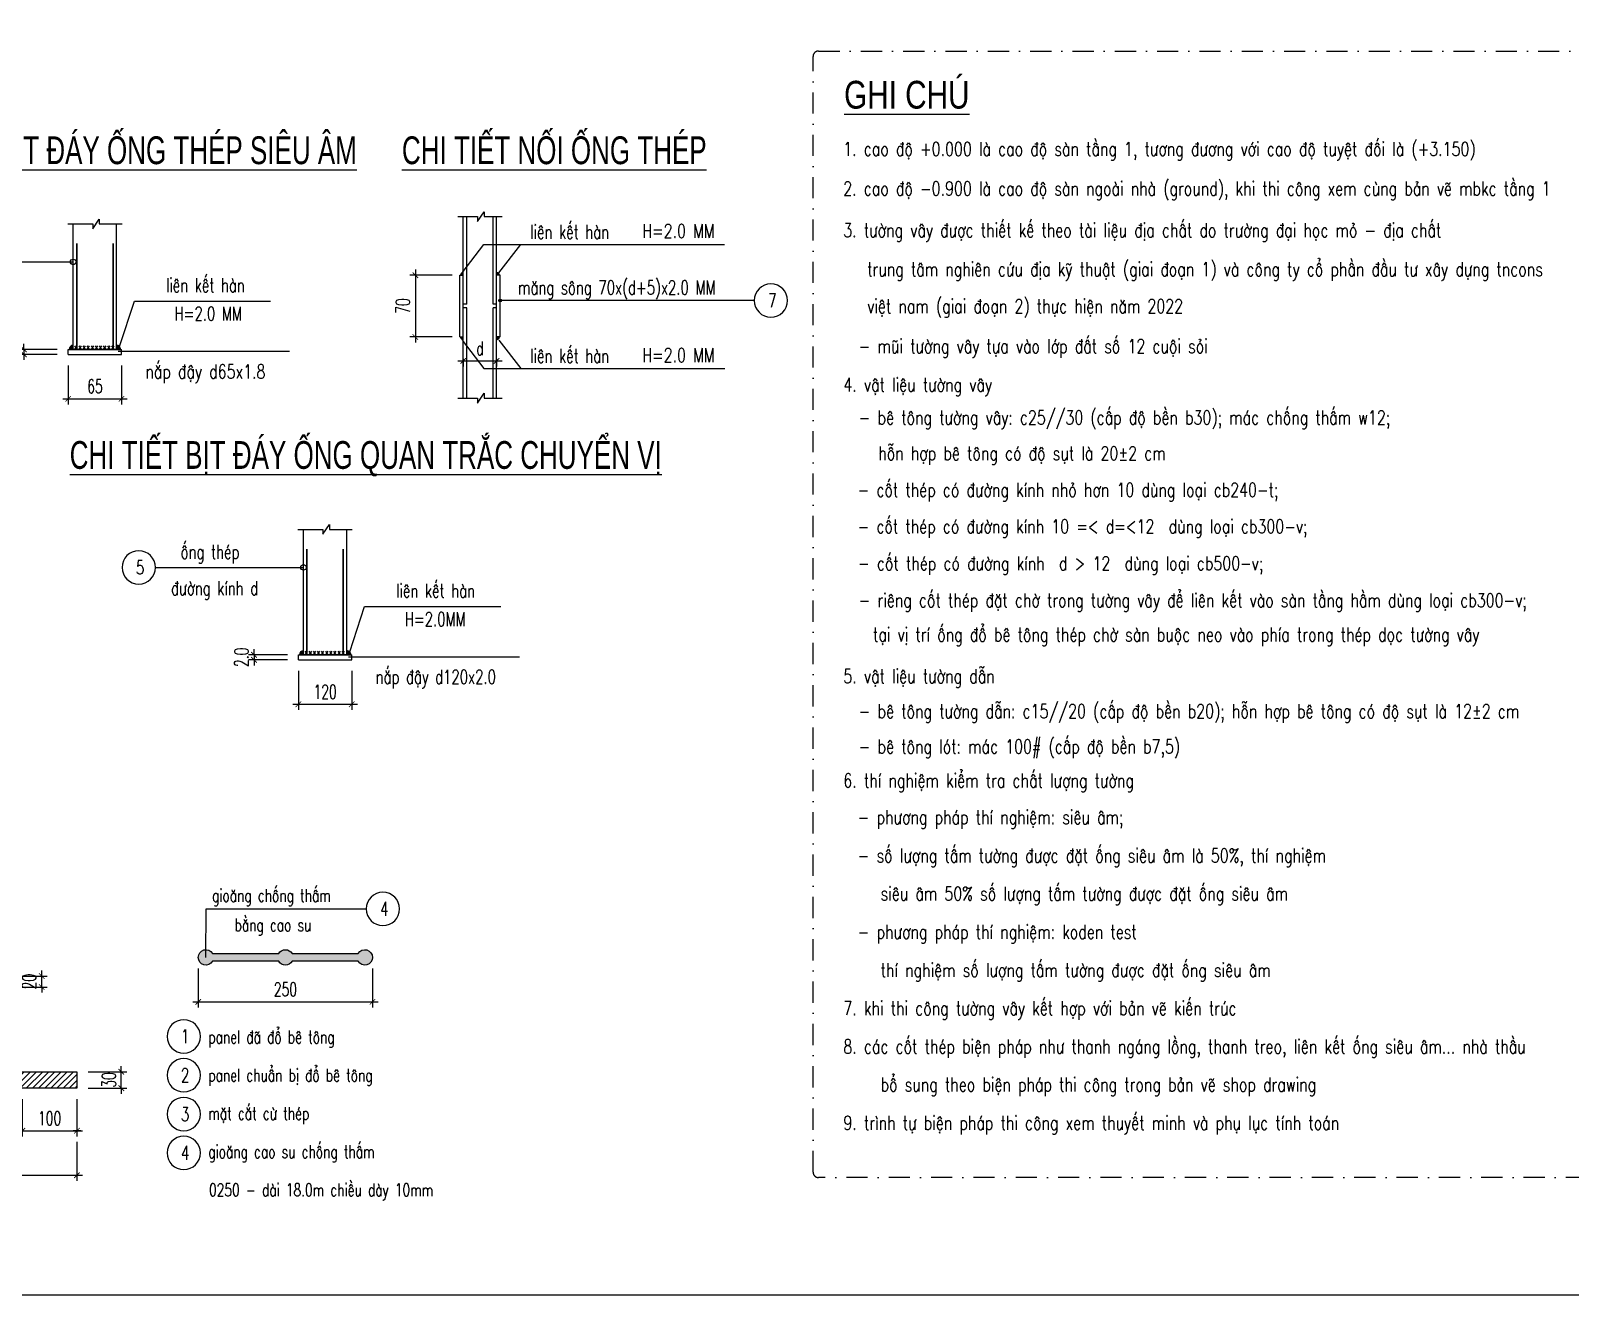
# Model space of a CAD drawing. Header units: millimetres. Extents: x -143483 to 1166745, y -1448440 to -1202244.
# Drawn here: x -89001 to -61281, y -1448440 to -1425678 of the extents above; entities that cross this region are included whole.
import ezdxf
from ezdxf.enums import TextEntityAlignment as Align

# ---------------------------------------------------------------- set-up
doc = ezdxf.new("R2010")
doc.units = ezdxf.units.MM
doc.header["$LTSCALE"] = 30
doc.header["$PDMODE"] = 3
doc.linetypes.add('DASHDOT', pattern=[25.4, 12.7, -6.35, 0, -6.35])
doc.linetypes.add('DASHED', pattern=[19.05, 12.7, -6.35])
doc.layers.get('0').update_dxf_attribs({"lineweight": 9})
doc.layers.get('Defpoints').update_dxf_attribs({"lineweight": 9})
for name, color, linetype in [('ccu11-Cotthep', 9, 'Continuous'), ('ccu11-Dim', 8, 'Continuous'), ('ccu11-Hatch', 8, 'Continuous'), ('ccu11-Manh', 8, 'Continuous'), ('ccu11-Text', 31, 'Continuous'), ('ccu11-Thay', 7, 'Continuous'), ('ccu11-Thep', 4, 'Continuous'), ('ccu11-Thepdai', 6, 'Continuous')]:
    doc.layers.add(name, color=color, linetype=linetype)
doc.layers.add('ccu11-Khuat', color=9, linetype='DASHED', lineweight=30)
doc.styles.add('ccu11-dim', font='vnsimli.shx', dxfattribs={"width": 0.65, "bigfont": 'bigfont.shx'})
doc.styles.add('ccu11-VnAvH-B', font='VHAVANB.TTF')
doc.styles.add('ccu11-vnsimli', font='vnsimli.shx', dxfattribs={"width": 0.8, "bigfont": 'vns.shx'})
doc.styles.add('ccu11-vnsimple', font='vnsimple.shx', dxfattribs={"bigfont": 'bigfont.shx'})
doc.styles.add('ccu11_simli', font='vnsimli.shx', dxfattribs={"width": 0.8})
doc.dimstyles.new('ccu11-100', dxfattribs={"dimscale": 100, "dimtxt": 2.5, "dimasz": 1, "dimexe": 1, "dimexo": 2, "dimgap": 1, "dimtad": 1, "dimdec": 0, "dimdsep": 46, "dimtxsty": 'ccu11-dim', "dimblk": 'ARCHTICK', "dimcen": -1, "dimdle": 1, "dimclrd": 256, "dimclre": 256, "dimclrt": 3, "dimadec": 0, "dimazin": 2, "dimtfac": 0.1, "dimtdec": 0, "dimtmove": 0, "dimatfit": 1, "dimldrblk": 'ARCHTICK', "dimfxl": 0, "dimtvp": 0.833333, "dimtolj": 1, "dimtzin": 12, "dimarcsym": 0})
doc.dimstyles.new('ccu11-100x16', dxfattribs={"dimscale": 100, "dimtxt": 2.5, "dimasz": 1, "dimexe": 1, "dimexo": 2, "dimgap": 1, "dimtad": 1, "dimdec": 0, "dimlfac": 0.0625, "dimdsep": 46, "dimtxsty": 'ccu11-dim', "dimblk": 'ARCHTICK', "dimcen": -1, "dimdle": 1, "dimclrd": 256, "dimclre": 256, "dimclrt": 31, "dimadec": 0, "dimazin": 2, "dimtfac": 0.1, "dimtdec": 0, "dimtmove": 0, "dimatfit": 1, "dimldrblk": 'ARCHTICK', "dimfxl": 0, "dimtvp": 0.833333, "dimtolj": 1, "dimtzin": 12, "dimarcsym": 0})
doc.dimstyles.new('ccu11-100x4', dxfattribs={"dimscale": 100, "dimtxt": 2.5, "dimasz": 1, "dimexe": 1, "dimexo": 2, "dimgap": 1, "dimtad": 1, "dimdec": 0, "dimlfac": 0.25, "dimdsep": 46, "dimtxsty": 'ccu11-dim', "dimblk": 'ARCHTICK', "dimcen": -1, "dimdle": 1, "dimclrd": 256, "dimclre": 256, "dimclrt": 3, "dimadec": 0, "dimazin": 2, "dimtfac": 0.1, "dimtdec": 0, "dimtmove": 0, "dimatfit": 1, "dimldrblk": 'ARCHTICK', "dimfxl": 0, "dimtvp": 0.833333, "dimtolj": 1, "dimtzin": 12, "dimarcsym": 0})

# ---------------------------------------------------------------- blocks, each defined once
blk = doc.blocks.new('_ARCHTICK')
at = {"color": 0, "linetype": 'ByBlock', "const_width": 0.15}
blk.add_lwpolyline([(-0.5, -0.5), (0.5, 0.5)], dxfattribs=at)
blk = doc.blocks.new('*D975')
at = {"layer": 'ccu11-Dim', "lineweight": -2, "transparency": 16777216}
for p, q in [((-81413, -1430078), (-82176, -1430078)), ((-82076, -1429978), (-82076, -1431290)), ((-81413, -1431190), (-82176, -1431190))]:
    blk.add_line(p, q, dxfattribs=at)
at = {"layer": 'Defpoints', "color": 0, "transparency": 16777216}
for p in [(-81213, -1430078), (-82076, -1431190), (-81213, -1431190)]:
    blk.add_point(p, dxfattribs=at)
at = {"layer": 'ccu11-Dim', "lineweight": -2, "transparency": 16777216, "xscale": 100, "yscale": 100, "zscale": 100}
for p, rotation in [((-82076, -1430078), 90), ((-82076, -1431190), 270)]:
    blk.add_blockref('_ARCHTICK', p, dxfattribs=dict(at, rotation=rotation))
at = {"layer": 'ccu11-Dim', "color": 31, "transparency": 16777216, "insert": (-82301, -1430634), "char_height": 250, "attachment_point": 5, "rotation": 90, "style": 'ccu11-dim'}
blk.add_mtext('\\A1;70', dxfattribs=at)
blk = doc.blocks.new('*D976')
at = {"layer": 'ccu11-Dim', "lineweight": -2, "transparency": 16777216}
for p, q in [((-81313, -1431620), (-80513, -1431620)), ((-81213, -1431581), (-81213, -1431720)), ((-80613, -1431581), (-80613, -1431720))]:
    blk.add_line(p, q, dxfattribs=at)
at = {"layer": 'Defpoints', "color": 0, "transparency": 16777216}
for p in [(-81213, -1431381), (-80613, -1431381), (-80613, -1431620)]:
    blk.add_point(p, dxfattribs=at)
at = {"layer": 'ccu11-Dim', "lineweight": -2, "transparency": 16777216, "xscale": 100, "yscale": 100, "zscale": 100, "rotation": 180}
blk.add_blockref('_ARCHTICK', (-81213, -1431620), dxfattribs=at)
at = {"layer": 'ccu11-Dim', "lineweight": -2, "transparency": 16777216, "xscale": 100, "yscale": 100, "zscale": 100}
blk.add_blockref('_ARCHTICK', (-80613, -1431620), dxfattribs=at)
at = {"layer": 'ccu11-Dim', "color": 31, "transparency": 16777216, "insert": (-80913, -1431395), "char_height": 250, "attachment_point": 5, "style": 'ccu11-dim'}
blk.add_mtext('\\A1;d', dxfattribs=at)
blk = doc.blocks.new('*D923')
at = {"layer": 'ccu11-Dim', "lineweight": -2, "transparency": 16777216}
for p, q in [((-88327, -1431703), (-88327, -1432403)), ((-87367, -1431703), (-87367, -1432403)), ((-88427, -1432303), (-87267, -1432303))]:
    blk.add_line(p, q, dxfattribs=at)
at = {"layer": 'Defpoints', "color": 0, "transparency": 16777216}
for p in [(-88327, -1431503), (-87367, -1431503), (-87367, -1432303)]:
    blk.add_point(p, dxfattribs=at)
at = {"layer": 'ccu11-Dim', "lineweight": -2, "transparency": 16777216, "xscale": 100, "yscale": 100, "zscale": 100, "rotation": 180}
blk.add_blockref('_ARCHTICK', (-88327, -1432303), dxfattribs=at)
at = {"layer": 'ccu11-Dim', "lineweight": -2, "transparency": 16777216, "xscale": 100, "yscale": 100, "zscale": 100}
blk.add_blockref('_ARCHTICK', (-87367, -1432303), dxfattribs=at)
at = {"layer": 'ccu11-Dim', "color": 31, "transparency": 16777216, "insert": (-87847, -1432078), "char_height": 250, "attachment_point": 5, "style": 'ccu11-dim'}
blk.add_mtext('\\A1;65', dxfattribs=at)
blk = doc.blocks.new('*D924')
at = {"layer": 'ccu11-Dim', "lineweight": -2, "transparency": 16777216}
for p, q in [((-88527, -1431413), (-89227, -1431413)), ((-89127, -1431413), (-89127, -1431313)), ((-89127, -1431413), (-89127, -1431503)), ((-88527, -1431503), (-89227, -1431503)), ((-89127, -1431503), (-89127, -1431603))]:
    blk.add_line(p, q, dxfattribs=at)
at = {"layer": 'Defpoints', "color": 0, "transparency": 16777216}
for p in [(-88327, -1431413), (-89127, -1431503), (-88327, -1431503)]:
    blk.add_point(p, dxfattribs=at)
at = {"layer": 'ccu11-Dim', "lineweight": -2, "transparency": 16777216, "xscale": 100, "yscale": 100, "zscale": 100}
for p, rotation in [((-89127, -1431413), 270), ((-89127, -1431503), 90)]:
    blk.add_blockref('_ARCHTICK', p, dxfattribs=dict(at, rotation=rotation))
at = {"layer": 'ccu11-Dim', "color": 31, "transparency": 16777216, "insert": (-89352, -1431458), "char_height": 250, "attachment_point": 5, "rotation": 90, "style": 'ccu11-dim'}
blk.add_mtext('\\A1;1.8', dxfattribs=at)
blk = doc.blocks.new('*D926')
at = {"layer": 'ccu11-Dim', "lineweight": -2, "transparency": 16777216}
for p, q in [((-96043, -1445680), (-96043, -1446380)), ((-88170, -1445680), (-88170, -1446380)), ((-96143, -1446280), (-88070, -1446280))]:
    blk.add_line(p, q, dxfattribs=at)
at = {"layer": 'Defpoints', "color": 0, "transparency": 16777216}
for p in [(-96043, -1445480), (-88170, -1445480), (-88170, -1446280)]:
    blk.add_point(p, dxfattribs=at)
at = {"layer": 'ccu11-Dim', "lineweight": -2, "transparency": 16777216, "xscale": 100, "yscale": 100, "zscale": 100, "rotation": 180}
blk.add_blockref('_ARCHTICK', (-96043, -1446280), dxfattribs=at)
at = {"layer": 'ccu11-Dim', "lineweight": -2, "transparency": 16777216, "xscale": 100, "yscale": 100, "zscale": 100}
blk.add_blockref('_ARCHTICK', (-88170, -1446280), dxfattribs=at)
at = {"layer": 'ccu11-Dim', "color": 3, "transparency": 16777216, "insert": (-92107, -1446055), "char_height": 250, "attachment_point": 5, "style": 'ccu11-dim'}
blk.add_mtext('\\A1;1000', dxfattribs=at)
blk = doc.blocks.new('*D927')
at = {"layer": 'ccu11-Dim', "lineweight": -2, "transparency": 16777216}
for p, q in [((-89154, -1444913), (-89154, -1445580)), ((-88170, -1444913), (-88170, -1445580)), ((-89254, -1445480), (-88070, -1445480))]:
    blk.add_line(p, q, dxfattribs=at)
at = {"layer": 'Defpoints', "color": 0, "transparency": 16777216}
for p in [(-89154, -1444713), (-88170, -1444713), (-88170, -1445480)]:
    blk.add_point(p, dxfattribs=at)
at = {"layer": 'ccu11-Dim', "lineweight": -2, "transparency": 16777216, "xscale": 100, "yscale": 100, "zscale": 100, "rotation": 180}
blk.add_blockref('_ARCHTICK', (-89154, -1445480), dxfattribs=at)
at = {"layer": 'ccu11-Dim', "lineweight": -2, "transparency": 16777216, "xscale": 100, "yscale": 100, "zscale": 100}
blk.add_blockref('_ARCHTICK', (-88170, -1445480), dxfattribs=at)
at = {"layer": 'ccu11-Dim', "color": 3, "transparency": 16777216, "insert": (-88662, -1445255), "char_height": 250, "attachment_point": 5, "style": 'ccu11-dim'}
blk.add_mtext('\\A1;100', dxfattribs=at)
blk = doc.blocks.new('*D934')
at = {"layer": 'ccu11-Dim', "lineweight": -2, "transparency": 16777216}
for p, q in [((-89422, -1442695), (-88704, -1442695)), ((-88804, -1442695), (-88804, -1442595)), ((-88804, -1442892), (-88804, -1442695)), ((-89422, -1442892), (-88704, -1442892)), ((-88804, -1442892), (-88804, -1442992))]:
    blk.add_line(p, q, dxfattribs=at)
at = {"layer": 'Defpoints', "color": 0, "transparency": 16777216}
for p in [(-89622, -1442695), (-88804, -1442695), (-89622, -1442892)]:
    blk.add_point(p, dxfattribs=at)
at = {"layer": 'ccu11-Dim', "lineweight": -2, "transparency": 16777216, "xscale": 100, "yscale": 100, "zscale": 100}
for p, rotation in [((-88804, -1442695), 270), ((-88804, -1442892), 90)]:
    blk.add_blockref('_ARCHTICK', p, dxfattribs=dict(at, rotation=rotation))
at = {"layer": 'ccu11-Dim', "color": 3, "transparency": 16777216, "insert": (-89029, -1442794), "char_height": 250, "attachment_point": 5, "rotation": 90, "style": 'ccu11-dim'}
blk.add_mtext('\\A1;20', dxfattribs=at)
blk = doc.blocks.new('*D935')
at = {"layer": 'ccu11-Dim', "lineweight": -2, "transparency": 16777216}
for p, q in [((-87970, -1444418), (-87271, -1444418)), ((-87371, -1444418), (-87371, -1444318)), ((-87371, -1444713), (-87371, -1444418)), ((-87970, -1444713), (-87271, -1444713)), ((-87371, -1444713), (-87371, -1444813))]:
    blk.add_line(p, q, dxfattribs=at)
at = {"layer": 'Defpoints', "color": 0, "transparency": 16777216}
for p in [(-88170, -1444418), (-87371, -1444418), (-88170, -1444713)]:
    blk.add_point(p, dxfattribs=at)
at = {"layer": 'ccu11-Dim', "lineweight": -2, "transparency": 16777216, "xscale": 100, "yscale": 100, "zscale": 100}
for p, rotation in [((-87371, -1444418), 270), ((-87371, -1444713), 90)]:
    blk.add_blockref('_ARCHTICK', p, dxfattribs=dict(at, rotation=rotation))
at = {"layer": 'ccu11-Dim', "color": 3, "transparency": 16777216, "insert": (-87596, -1444565), "char_height": 250, "attachment_point": 5, "rotation": 90, "style": 'ccu11-dim'}
blk.add_mtext('\\A1;30', dxfattribs=at)
blk = doc.blocks.new('*D941')
at = {"layer": 'ccu11-Dim', "lineweight": -2, "transparency": 16777216}
for p, q in [((-85985, -1442559), (-85985, -1443259)), ((-82847, -1442559), (-82847, -1443259)), ((-86085, -1443159), (-82747, -1443159))]:
    blk.add_line(p, q, dxfattribs=at)
at = {"layer": 'Defpoints', "color": 0, "transparency": 16777216}
for p in [(-85985, -1442359), (-82847, -1442359), (-82847, -1443159)]:
    blk.add_point(p, dxfattribs=at)
at = {"layer": 'ccu11-Dim', "lineweight": -2, "transparency": 16777216, "xscale": 100, "yscale": 100, "zscale": 100, "rotation": 180}
blk.add_blockref('_ARCHTICK', (-85985, -1443159), dxfattribs=at)
at = {"layer": 'ccu11-Dim', "lineweight": -2, "transparency": 16777216, "xscale": 100, "yscale": 100, "zscale": 100}
blk.add_blockref('_ARCHTICK', (-82847, -1443159), dxfattribs=at)
at = {"layer": 'ccu11-Dim', "color": 3, "transparency": 16777216, "insert": (-84416, -1442934), "char_height": 250, "attachment_point": 5, "style": 'ccu11-dim'}
blk.add_mtext('\\A1;250', dxfattribs=at)
blk = doc.blocks.new('*D973')
at = {"layer": 'ccu11-Dim', "lineweight": -2, "transparency": 16777216}
for p, q in [((-84181, -1437202), (-84181, -1437902)), ((-83221, -1437202), (-83221, -1437902)), ((-84281, -1437802), (-83121, -1437802))]:
    blk.add_line(p, q, dxfattribs=at)
at = {"layer": 'Defpoints', "color": 0, "transparency": 16777216}
for p in [(-84181, -1437002), (-83221, -1437002), (-83221, -1437802)]:
    blk.add_point(p, dxfattribs=at)
at = {"layer": 'ccu11-Dim', "lineweight": -2, "transparency": 16777216, "xscale": 100, "yscale": 100, "zscale": 100, "rotation": 180}
blk.add_blockref('_ARCHTICK', (-84181, -1437802), dxfattribs=at)
at = {"layer": 'ccu11-Dim', "lineweight": -2, "transparency": 16777216, "xscale": 100, "yscale": 100, "zscale": 100}
blk.add_blockref('_ARCHTICK', (-83221, -1437802), dxfattribs=at)
at = {"layer": 'ccu11-Dim', "color": 31, "transparency": 16777216, "insert": (-83701, -1437577), "char_height": 250, "attachment_point": 5, "style": 'ccu11-dim'}
blk.add_mtext('\\A1;120', dxfattribs=at)
blk = doc.blocks.new('*D974')
at = {"layer": 'ccu11-Dim', "lineweight": -2, "transparency": 16777216}
for p, q in [((-84381, -1436912), (-85081, -1436912)), ((-84381, -1437002), (-85081, -1437002)), ((-84981, -1436912), (-84981, -1436812)), ((-84981, -1436912), (-84981, -1437002)), ((-84981, -1437002), (-84981, -1437102))]:
    blk.add_line(p, q, dxfattribs=at)
at = {"layer": 'Defpoints', "color": 0, "transparency": 16777216}
for p in [(-84981, -1437002), (-84181, -1436912), (-84181, -1437002)]:
    blk.add_point(p, dxfattribs=at)
at = {"layer": 'ccu11-Dim', "lineweight": -2, "transparency": 16777216, "xscale": 100, "yscale": 100, "zscale": 100}
for p, rotation in [((-84981, -1436912), 270), ((-84981, -1437002), 90)]:
    blk.add_blockref('_ARCHTICK', p, dxfattribs=dict(at, rotation=rotation))
at = {"layer": 'ccu11-Dim', "color": 31, "transparency": 16777216, "insert": (-85206, -1436957), "char_height": 250, "attachment_point": 5, "rotation": 90, "style": 'ccu11-dim'}
blk.add_mtext('\\A1;2.0', dxfattribs=at)
blk = doc.blocks.new('SHD')
at = {"layer": 'ccu11-Cotthep'}
blk.add_circle((300, 0), 300, dxfattribs=at)
at = {"layer": 'ccu11-Cotthep', "color": 31, "style": 'ccu11_simli', "width": 0.8}
blk.add_attdef('DK', text='', height=250, dxfattribs=at).set_placement((-101, 65), align=Align.BOTTOM_RIGHT)
blk.add_attdef('KH', text='', height=250, dxfattribs=at).set_placement((300, 0), align=Align.MIDDLE)
blk.add_attdef('KC', text='', height=250, dxfattribs=at).set_placement((-101, -142), align=Align.TOP_RIGHT)

msp = doc.modelspace()

# ---------------------------------------------------------------- hatches: boundary and pattern name
msp.add_hatch(color=256).paths.add_polyline_path([(-84535.95, -1442427.83), (-85727.37, -1442427.83, -3.73205081), (-85727.37, -1442289.59), (-84535.95, -1442289.59, -0.57735027), (-84296.51, -1442289.59), (-83105.09, -1442289.59, -3.73205081), (-83105.09, -1442427.83), (-84296.51, -1442427.83, -0.57735027)])
at = {"layer": 'ccu11-Hatch', "ltscale": 0.05}
h = msp.add_hatch(dxfattribs=at)
h.set_pattern_fill('ANSI31', color=256, scale=24.60375, angle=0.000001)
h.set_pattern_definition([(45.0000011, (307411.015, -11910133.24), (-55.2369952, 55.23699306), [])])
edge = h.paths.add_edge_path()
edge.add_line((-96043.39, -1444712.83), (-88170.26, -1444712.83))
edge.add_line((-88170.26, -1444712.83), (-88170.26, -1444417.59))
edge.add_line((-88170.26, -1444417.59), (-96043.39, -1444417.59))
edge.add_line((-96043.39, -1444417.59), (-96043.39, -1444610.25))
h.paths.add_polyline_path([(-88105.92, -1444610.25), (-88170.26, -1444610.25)], flags=17)
at = {"layer": 'ccu11-Manh'}
for points in [[(-81272.83, -1430077.92, -0.41421356), (-81212.83, -1430017.92), (-81212.83, -1430077.92)], [(-80552.83, -1430077.92, 0.41421356), (-80612.83, -1430017.92), (-80612.83, -1430077.92)], [(-81272.83, -1431189.88, 0.41421356), (-81212.83, -1431249.88), (-81212.83, -1431189.88)], [(-80552.83, -1431189.88, -0.41421356), (-80612.83, -1431249.88), (-80612.83, -1431189.88)]]:
    msp.add_hatch(color=256, dxfattribs=at).paths.add_polyline_path(points)
at = {"layer": 'ccu11-Thep', "linetype": 'ByBlock'}
for points in [[(-88236.81, -1431339.79), (-88236.81, -1431413.44), (-88310.46, -1431413.44, -0.41421356)], [(-87456.81, -1431339.79), (-87456.81, -1431413.44), (-87383.16, -1431413.44, 0.41421356)], [(-84091.05, -1436838.73), (-84091.05, -1436912.38), (-84164.7, -1436912.38, -0.41421356)], [(-83311.05, -1436838.73), (-83311.05, -1436912.38), (-83237.4, -1436912.38, 0.41421356)]]:
    msp.add_hatch(color=256, dxfattribs=at).paths.add_polyline_path(points)

# ---------------------------------------------------------------- linework, layer by layer
at = {"layer": 'ccu11-Dim'}
msp.add_line((-88101.37, -1445480.1), (-88239.15, -1445480.1), dxfattribs=at)
at = {"layer": 'ccu11-Dim', "const_width": 10.33}
msp.add_lwpolyline([(-88204.7, -1445514.55), (-88135.81, -1445445.66)], dxfattribs=at)
at = {"layer": 'ccu11-Khuat', "ltscale": 5}
for p, q in [((-88174.31, -1431413.44), (-88174.31, -1429154.51)), ((-87519.31, -1431413.44), (-87519.31, -1429154.51)), ((-84028.55, -1436912.38), (-84028.55, -1434653.45)), ((-83373.55, -1436912.38), (-83373.55, -1434653.45))]:
    msp.add_line(p, q, dxfattribs=at)
at = {"layer": 'ccu11-Manh'}
for p, q in [((-88212.26, -1431348.67), (-88169.03, -1431413.44)), ((-88169.03, -1431348.67), (-88212.26, -1431413.44)), ((-88138.34, -1431348.67), (-88095.11, -1431413.44)), ((-88095.11, -1431348.67), (-88138.34, -1431413.44)), ((-88064.42, -1431348.67), (-88021.19, -1431413.44)), ((-88021.19, -1431348.67), (-88064.42, -1431413.44)), ((-87990.5, -1431348.67), (-87947.27, -1431413.44)), ((-87947.27, -1431348.67), (-87990.5, -1431413.44)), ((-87916.57, -1431348.67), (-87873.35, -1431413.44)), ((-87873.35, -1431348.67), (-87916.57, -1431413.44)), ((-87842.65, -1431348.67), (-87799.43, -1431413.44)), ((-87799.43, -1431348.67), (-87842.65, -1431413.44)), ((-87768.73, -1431348.67), (-87725.51, -1431413.44)), ((-87725.51, -1431348.67), (-87768.73, -1431413.44)), ((-87694.81, -1431348.67), (-87651.58, -1431413.44)), ((-87651.58, -1431348.67), (-87694.81, -1431413.44)), ((-87620.89, -1431348.67), (-87577.66, -1431413.44)), ((-87577.66, -1431348.67), (-87620.89, -1431413.44)), ((-87546.97, -1431348.67), (-87503.74, -1431413.44)), ((-87503.74, -1431348.67), (-87546.97, -1431413.44)), ((-84066.5, -1436847.61), (-84023.27, -1436912.38)), ((-84023.27, -1436847.61), (-84066.5, -1436912.38)), ((-83992.58, -1436847.61), (-83949.35, -1436912.38)), ((-83949.35, -1436847.61), (-83992.58, -1436912.38)), ((-83918.66, -1436847.61), (-83875.43, -1436912.38)), ((-83875.43, -1436847.61), (-83918.66, -1436912.38)), ((-83844.73, -1436847.61), (-83801.51, -1436912.38)), ((-83801.51, -1436847.61), (-83844.73, -1436912.38)), ((-83770.81, -1436847.61), (-83727.59, -1436912.38)), ((-83727.59, -1436847.61), (-83770.81, -1436912.38)), ((-83696.89, -1436847.61), (-83653.67, -1436912.38)), ((-83653.67, -1436847.61), (-83696.89, -1436912.38)), ((-83622.97, -1436847.61), (-83579.75, -1436912.38)), ((-83579.75, -1436847.61), (-83622.97, -1436912.38)), ((-83549.05, -1436847.61), (-83505.82, -1436912.38)), ((-83505.82, -1436847.61), (-83549.05, -1436912.38)), ((-83475.13, -1436847.61), (-83431.9, -1436912.38)), ((-83431.9, -1436847.61), (-83475.13, -1436912.38)), ((-83401.21, -1436847.61), (-83357.98, -1436912.38)), ((-83357.98, -1436847.61), (-83401.21, -1436912.38))]:
    msp.add_line(p, q, dxfattribs=at)
at = {"layer": 'ccu11-Manh', "linetype": 'DASHDOT'}
msp.add_lwpolyline([(-74815.4, -1426042.37), (-57929.13, -1426042.37, -0.41421356), (-57829.13, -1426142.37), (-57829.13, -1446222.43, -0.41421356), (-57929.13, -1446322.43), (-74815.4, -1446322.43, -0.41421356), (-74915.4, -1446222.43), (-74915.4, -1426142.37, -0.41421356)], format="xyb", close=True, dxfattribs=at)
at = {"layer": 'ccu11-Manh'}
for points in [[(-81311.83, -1429021.76), (-80954.72, -1429021.76), (-80954.72, -1429109.13), (-80838.23, -1428934.39), (-80838.23, -1429021.76), (-80513.83, -1429021.76)], [(-88335.81, -1429154.51), (-87886.24, -1429154.51), (-87886.24, -1429241.88), (-87769.75, -1429067.14), (-87769.75, -1429154.51), (-87357.81, -1429154.51)], [(-81235.09, -1430033.33), (-80841.64, -1429522.95), (-79308.96, -1429522.95)], [(-80572.59, -1430033.33), (-80179.14, -1429522.95), (-76507.1, -1429522.95)], [(-90903.73, -1429838.86), (-88236.81, -1429838.86)], [(-87404.73, -1431361.37), (-87135.21, -1430544.75), (-84682.93, -1430544.75)], [(-75973.98, -1430534.25), (-80550.33, -1430534.25)], [(-84344.43, -1431452.43), (-87425.69, -1431452.43)], [(-81235.09, -1431247.21), (-80841.64, -1431757.59), (-76506.34, -1431757.59)], [(-80572.59, -1431247.21), (-80179.14, -1431757.59), (-76506.34, -1431757.59)], [(-81311.83, -1432292.02), (-80954.72, -1432292.02), (-80954.72, -1432379.39), (-80838.23, -1432204.66), (-80838.23, -1432292.02), (-80513.83, -1432292.02)], [(-84190.05, -1434653.45), (-83740.48, -1434653.45), (-83740.48, -1434740.82), (-83623.99, -1434566.08), (-83623.99, -1434653.45), (-83212.05, -1434653.45)], [(-86757.97, -1435337.8), (-84091.05, -1435337.8)], [(-83258.97, -1436860.3), (-82989.45, -1436043.69), (-80537.17, -1436043.69)], [(-80198.67, -1436951.37), (-83279.93, -1436951.37)]]:
    msp.add_lwpolyline(points, dxfattribs=at)
for centre, radius in [((-88236.81, -1429838.86), 50.2), ((-80550.33, -1430534.25), 24.14), ((-84091.05, -1435337.8), 50.2)]:
    msp.add_circle(centre, radius, dxfattribs=at)
at = {"layer": 'ccu11-Thay'}
msp.add_lwpolyline([(-138866.43, -1383099.81), (-46466.43, -1383099.81), (-46466.43, -1448439.81), (-138866.43, -1448439.81)], close=True, dxfattribs=at)
at = {"layer": 'ccu11-Thay', "elevation": 717919.76}
msp.add_lwpolyline([(-85727.37, -1442289.59), (-84535.95, -1442289.59, -0.57735027), (-84296.51, -1442289.59), (-83105.09, -1442289.59, -3.73205081), (-83105.09, -1442427.83), (-84296.51, -1442427.83, -0.57735027), (-84535.95, -1442427.83), (-85727.37, -1442427.83, -3.73205081)], format="xyb", close=True, dxfattribs=at)
at = {"layer": 'ccu11-Thep', "linetype": 'ByBlock'}
for p, q in [((-87383.16, -1431413.44), (-87456.81, -1431413.44)), ((-87456.81, -1431413.44), (-87383.16, -1431413.44)), ((-83237.4, -1436912.38), (-83311.05, -1436912.38)), ((-83311.05, -1436912.38), (-83237.4, -1436912.38))]:
    msp.add_line(p, q, dxfattribs=at)
at = {"layer": 'ccu11-Thep'}
msp.add_lwpolyline([(-96043.39, -1444417.59), (-88170.26, -1444417.59), (-88170.26, -1444712.83), (-96043.39, -1444712.83)], close=True, dxfattribs=at)
at = {"layer": 'ccu11-Thep', "linetype": 'ByBlock'}
for centre, start, end in [((-88236.81, -1431413.44), 90.000003, 180), ((-87456.81, -1431413.44), 0, 90.000003), ((-84091.05, -1436912.38), 90.000003, 180), ((-83311.05, -1436912.38), 0, 90.000003)]:
    msp.add_arc(centre, 73.65, start, end, dxfattribs=at)
at = {"layer": 'ccu11-Thepdai', "linetype": 'Continuous'}
for p, q in [((-88236.81, -1431413.44), (-88236.81, -1429154.51)), ((-87456.81, -1431413.44), (-87456.81, -1429154.51)), ((-81212.83, -1432292.02), (-81212.83, -1429021.76)), ((-81150.33, -1430597.54), (-81150.33, -1429021.76)), ((-80675.33, -1430597.54), (-80675.33, -1429021.76)), ((-80612.83, -1432292.02), (-80612.83, -1429021.76)), ((-81275.33, -1431189.9), (-81275.33, -1430077.9)), ((-81275.33, -1430077.9), (-81212.83, -1430077.9)), ((-80550.33, -1430077.9), (-80612.83, -1430077.9)), ((-80550.33, -1431189.9), (-80550.33, -1430077.9)), ((-81150.33, -1430597.54), (-81212.83, -1430597.54)), ((-80612.83, -1430597.54), (-80675.33, -1430597.54)), ((-81150.33, -1430665.79), (-81212.83, -1430665.79)), ((-81150.33, -1432292.02), (-81150.33, -1430665.79)), ((-80675.33, -1432292.02), (-80675.33, -1430665.79)), ((-80612.83, -1430665.79), (-80675.33, -1430665.79)), ((-81275.33, -1431189.9), (-81212.83, -1431189.9)), ((-80550.33, -1431189.9), (-80612.83, -1431189.9)), ((-88326.81, -1431413.44), (-87366.81, -1431413.44)), ((-88326.81, -1431503.44), (-88326.81, -1431413.44)), ((-88106.81, -1431413.44), (-88236.81, -1431413.44)), ((-87456.81, -1431413.44), (-88236.81, -1431413.44)), ((-87456.81, -1431413.44), (-87586.81, -1431413.44)), ((-87366.81, -1431503.44), (-87366.81, -1431413.44)), ((-88326.81, -1431503.44), (-87366.81, -1431503.44)), ((-84091.05, -1436912.38), (-84091.05, -1434653.45)), ((-83311.05, -1436912.38), (-83311.05, -1434653.45)), ((-84181.05, -1436912.38), (-83221.05, -1436912.38)), ((-84181.05, -1437002.38), (-84181.05, -1436912.38)), ((-84181.05, -1437002.38), (-83221.05, -1437002.38)), ((-83961.05, -1436912.38), (-84091.05, -1436912.38)), ((-83311.05, -1436912.38), (-84091.05, -1436912.38)), ((-83311.05, -1436912.38), (-83441.05, -1436912.38)), ((-83221.05, -1437002.38), (-83221.05, -1436912.38))]:
    msp.add_line(p, q, dxfattribs=at)

# ---------------------------------------------------------------- block references
at = {"layer": 'ccu11-Thay'}
ref = msp.add_blockref('SHD', (-75373.98, -1430534.25), dxfattribs=dict(at, xscale=-1))
ref.add_attrib('KH', '7', dxfattribs={"layer": 'ccu11-Cotthep', "color": 31, "height": 250, "style": 'ccu11-vnsimple', "width": 0.7}).set_placement((-75648.98, -1430534.25), align=Align.MIDDLE_CENTER)
ref = msp.add_blockref('SHD', (-86757.97, -1435337.8), dxfattribs=dict(at, xscale=-1))
ref.add_attrib('KH', '5', dxfattribs={"layer": 'ccu11-Cotthep', "color": 31, "height": 250, "style": 'ccu11-vnsimple', "width": 0.7}).set_placement((-87032.97, -1435337.8), align=Align.MIDDLE_CENTER)
ref = msp.add_blockref('SHD', (-82360.41, -1441486.03, 717919.76), dxfattribs=dict(at, xscale=-1))
ref.add_attrib('KH', '4', dxfattribs={"layer": 'ccu11-Cotthep', "color": 31, "height": 250, "style": 'ccu11-vnsimple', "width": 0.7}).set_placement((-82635.41, -1441486.03, 717919.76), align=Align.MIDDLE_CENTER)
ref = msp.add_blockref('SHD', (-85947.54, -1443780.28, 717919.76), dxfattribs=dict(at, xscale=-1))
ref.add_attrib('KH', '1', dxfattribs={"layer": 'ccu11-Cotthep', "color": 31, "height": 250, "style": 'ccu11-vnsimple', "width": 0.7}).set_placement((-86222.54, -1443780.28, 717919.76), align=Align.MIDDLE_CENTER)
ref = msp.add_blockref('SHD', (-85947.54, -1444480.28, 717919.76), dxfattribs=dict(at, xscale=-1))
ref.add_attrib('KH', '2', dxfattribs={"layer": 'ccu11-Cotthep', "color": 31, "height": 250, "style": 'ccu11-vnsimple', "width": 0.7}).set_placement((-86222.54, -1444480.28, 717919.76), align=Align.MIDDLE_CENTER)
ref = msp.add_blockref('SHD', (-85947.54, -1445179.28, 717919.76), dxfattribs=dict(at, xscale=-1))
ref.add_attrib('KH', '3', dxfattribs={"layer": 'ccu11-Cotthep', "color": 31, "height": 250, "style": 'ccu11-vnsimple', "width": 0.7}).set_placement((-86222.54, -1445179.28, 717919.76), align=Align.MIDDLE_CENTER)
ref = msp.add_blockref('SHD', (-85947.54, -1445878.28, 717919.76), dxfattribs=dict(at, xscale=-1))
ref.add_attrib('KH', '4', dxfattribs={"layer": 'ccu11-Cotthep', "color": 31, "height": 250, "style": 'ccu11-vnsimple', "width": 0.7}).set_placement((-86222.54, -1445878.28, 717919.76), align=Align.MIDDLE_CENTER)

# ---------------------------------------------------------------- texts
at = {"layer": 'ccu11-Text'}
for s, height, style, width, p in [('%%uGHI CHó', 500, 'ccu11-VnAvH-B', 0.8, (-74355.98, -1427079.16)), ('liªn kÕt hµn', 250, 'ccu11-vnsimli', 0.7, (-80006.65, -1429421.85)), ('H=2.0 MM', 250, 'ccu11-vnsimli', 0.75, (-77991.03, -1429407.01)), ('liªn kÕt hµn', 250, 'ccu11-vnsimli', 0.7, (-86566.15, -1430383)), ('m¨ng s«ng 70x(d+5)x2.0 MM', 250.0332, 'ccu11-vnsimli', 0.7, (-80227.99, -1430423.52, -358959.88)), ('H=2.0 MM', 250, 'ccu11-vnsimli', 0.7, (-86413.57, -1430894.73)), ('liªn kÕt hµn', 250, 'ccu11-vnsimli', 0.7, (-80006.65, -1431656.5)), ('H=2.0 MM', 250, 'ccu11-vnsimli', 0.75, (-77991.03, -1431641.66)), ('n¾p ®Ëy d65x1.8', 250, 'ccu11-vnsimli', 0.75, (-86937.83, -1431935.61)), ('liªn kÕt hµn', 250, 'ccu11-vnsimli', 0.7, (-82420.39, -1435881.94)), ('H=2.0MM', 250, 'ccu11-vnsimli', 0.7, (-82267.81, -1436393.67)), ('n¾p ®Ëy d120x2.0', 250, 'ccu11-vnsimli', 0.7, (-82792.07, -1437434.55))]:
    msp.add_text(s, height=height, dxfattribs=dict(at, style=style, width=width)).set_placement(p)
at = {"layer": 'ccu11-Text', "style": 'ccu11-VnAvH-B', "width": 0.7}
for s, p in [('%%Uchi tiÕt bÞt ®¸y èng thÐp SI£U ¢M', (-87394.81, -1428078.97)), ('%%Uchi tiÕt nèi èng thÐp', (-79574.4, -1428078.97)), ('%%Uchi tiÕt bÞt ®¸y èng QUAN TR¾C CHUYÓN VÞ', (-82969.7, -1433564.05))]:
    msp.add_text(s, height=500, dxfattribs=at).set_placement(p, align=Align.CENTER)
at = {"layer": 'ccu11-Text', "linetype": 'Continuous', "style": 'ccu11-vnsimli'}
for s, width, p in [('1. cao ®é +0.000 lµ cao ®é sµn tÇng 1, t\xad¬ng ®\xad¬ng víi cao ®é tuyÖt ®èi lµ (+3.150)', 0.75, (-74370.59, -1427930.48)), ('2. cao ®é -0.900 lµ cao ®é sµn ngoµi nhµ (ground), khi thi c«ng xem cïng b¶n vÏ mbkc tÇng 1', 0.75, (-74370.59, -1428642.57)), ('3. t\xadêng v©y ®\xadîc thiÕt kÕ theo tµi liÖu ®Þa chÊt do tr\xadêng ®¹i häc má - ®Þa chÊt', 0.75, (-74370.59, -1429393.6)), ('trung t©m nghiªn cøu ®Þa kü thuËt (giai ®o¹n 1) vµ c«ng ty cæ phÇn ®Çu t\xad x©y dùng tncons ', 0.75, (-73940.52, -1430093.6)), ('viÖt nam (giai ®o¹n 2) thùc hiÖn n¨m 2022 ', 0.75, (-73940.52, -1430759.21)), ('4. vËt liÖu t\xadêng v©y', 0.75, (-74369.26, -1432173.66)), ('- bª t«ng t\xadêng v©y: c25//30 (cÊp ®é bÒn b30); m¸c chèng thÊm w12;', 0.75, (-74091.31, -1432763.9)), ('hçn hîp bª t«ng cã ®é sôt lµ 20%%P2 cm', 0.75, (-73740.92, -1433409.2)), ('- cèt thÐp cã ®\xadêng kÝnh nhá h¬n 10 dïng lo¹i cb240-t; ', 0.75, (-74112.79, -1434067.15)), ('- cèt thÐp cã ®\xadêng kÝnh 10 =< d=<12  dïng lo¹i cb300-v; ', 0.75, (-74112.79, -1434724.19)), ('èng thÐp', 0.7, (-86302.27, -1435182.9)), ('- cèt thÐp cã ®\xadêng kÝnh  d > 12  dïng lo¹i cb500-v; ', 0.75, (-74102.96, -1435389.8)), ('®\xadêng kÝnh d', 0.7, (-86475.48, -1435837.97)), ('5. vËt liÖu t\xadêng dÉn', 0.75, (-74369.26, -1437420.21)), ('- bª t«ng t\xadêng dÉn: c15//20 (cÊp ®é bÒn b20); hçn hîp bª t«ng cã ®é sôt lµ 12%%P2 cm', 0.75, (-74091.31, -1438051.89)), ('- bª t«ng lãt: m¸c 100# (cÊp ®é bÒn b7,5)', 0.75, (-74091.31, -1438686.6)), ('6. thÝ nghiÖm kiÓm tra chÊt l\xadîng t\xadêng', 0.75, (-74369.26, -1439298.02)), ('- ph\xad¬ng ph¸p thÝ nghiÖm: siªu ©m;', 0.75, (-74108.68, -1439960.69)), ('- ph\xad¬ng ph¸p thÝ nghiÖm: koden test', 0.75, (-74108.68, -1442023.28)), ('7. khi thi c«ng t\xadêng v©y kÕt hîp víi b¶n vÏ kiÕn tróc', 0.75, (-74369.26, -1443398.34)), ('8. c¸c cèt thÐp biÖn ph¸p nh\xad thanh ng¸ng lång, thanh treo, liªn kÕt èng siªu ©m... nhµ thÇu', 0.75, (-74369.26, -1444085.87)), ('bæ sung theo biÖn ph¸p thi c«ng trong b¶n vÏ shop drawing', 0.75, (-73698.99, -1444773.4)), ('9. tr×nh tù biÖn ph¸p thi c«ng xem thuyÕt minh vµ phô lôc tÝnh to¸n', 0.75, (-74369.26, -1445460.93))]:
    msp.add_text(s, height=250, dxfattribs=dict(at, width=width)).set_placement(p)
at = {"layer": 'ccu11-Text', "color": 1, "linetype": 'Continuous', "style": 'ccu11-vnsimli', "width": 0.75}
for s, p in [('- mòi t\xadêng v©y tùa vµo líp ®Êt sè 12 cuéi sái', (-74091.31, -1431482.35)), ('- riªng cèt thÐp ®Æt chê trong t\xadêng v©y ®Ó liªn kÕt vµo sµn tÇng hÇm dïng lo¹i cb300-v; ', (-74093.12, -1436055.41)), ('  t¹i vÞ trÝ èng ®æ bª t«ng thÐp chê sµn buéc neo vµo phÝa trong thÐp däc t\xadêng v©y', (-74093.12, -1436673.01)), ('- sè l\xadîng tÊm t\xadêng ®\xadîc ®Æt èng siªu ©m lµ 50%%%, thÝ nghiÖm', (-74108.68, -1440648.22)), ('siªu ©m 50%%% sè l\xadîng tÊm t\xadêng ®\xadîc ®Æt èng siªu ©m', (-73698.99, -1441335.75)), ('thÝ nghiÖm sè l\xadîng tÊm t\xadêng ®\xadîc ®Æt èng siªu ©m', (-73698.99, -1442710.81))]:
    msp.add_text(s, height=250, dxfattribs=at).set_placement(p)
at = {"layer": 'ccu11-Text', "linetype": 'Continuous', "ltscale": 600, "style": 'ccu11-vnsimli', "width": 0.7}
for s, p in [('gio¨ng chèng thÊm', (-85735.81, -1441359.84, 717919.76)), ('b»ng cao su', (-85331.88, -1441888.87, 717919.76)), ('panel ®· ®æ bª t«ng', (-85804.19, -1443906.69, 717919.76)), ('panel chuÈn bÞ ®æ bª t«ng', (-85804.19, -1444594.38, 717919.76)), ('mÆt c¾t cõ thÐp', (-85804.19, -1445282.82, 717919.76)), ('gio¨ng cao su chèng thÊm', (-85804.19, -1445970.78, 717919.76))]:
    msp.add_text(s, height=230.4, dxfattribs=at).set_placement(p)
at = {"layer": 'ccu11-Text', "color": 1, "linetype": 'Continuous', "ltscale": 600, "style": 'ccu11-vnsimli', "width": 0.7}
msp.add_text('0250 - dµi 18.0m chiÒu dµy 10mm', height=230.4, dxfattribs=at).set_placement((-85791.52, -1446658.64, 717919.76))

# ---------------------------------------------------------------- dimensions: what is measured, and where the dimension line sits
at = {"layer": 'ccu11-Dim'}
dim = msp.add_linear_dim(base=(-82075.588772, -1431189.89743509), p1=(-81212.83010876, -1430077.89743509), p2=(-81212.83010876, -1431189.89743509), angle=90, dimstyle='ccu11-100x16', dxfattribs=at)
dim.commit()
dim.dimension.update_dxf_attribs({"geometry": '*D975', "text_midpoint": (-82300.588772, -1430633.89743509)})
for p1, p2, text, picture, middle in [((-88326.81, -1431413.44), (-88326.81, -1431503.44), '1.8', '*D924', (-89351.81, -1431458.44)), ((-84181.05, -1436912.38), (-84181.05, -1437002.38), '2.0', '*D974', (-85206.05, -1436957.38))]:
    dim = msp.add_aligned_dim(p1=p1, p2=p2, distance=-800, text=text, dimstyle='ccu11-100x16', override={"dimtix": 1}, dxfattribs=at)
    dim.commit()
    dim.dimension.update_dxf_attribs({"geometry": picture, "text_midpoint": middle})
for p1, p2, distance, text, picture, middle in [((-81212.83, -1431381.35), (-80612.83, -1431381.35), -238.7, 'd', '*D976', (-80912.83, -1431395.05)), ((-88326.81, -1431503.44), (-87366.81, -1431503.44), -800, '65', '*D923', (-87846.81, -1432078.44)), ((-84181.05, -1437002.38), (-83221.05, -1437002.38), -800, '120', '*D973', (-83701.05, -1437577.38))]:
    dim = msp.add_aligned_dim(p1=p1, p2=p2, distance=distance, text=text, dimstyle='ccu11-100x16', dxfattribs=at)
    dim.commit()
    dim.dimension.update_dxf_attribs({"geometry": picture, "text_midpoint": middle})
for base, p1, p2, text, picture, middle in [((-82847.13, -1443158.87, 717919.76), (-85985.33, -1442358.71, 717919.76), (-82847.13, -1442358.71, 717919.76), '250', '*D941', (-84416.23, -1442933.87, 717919.76)), ((-88170.26, -1445480.1), (-89154.41, -1444712.83), (-88170.26, -1444712.83), '100', '*D927', (-88662.33, -1445255.1)), ((-88170.26, -1446280.1), (-96043.39, -1445480.1), (-88170.26, -1445480.1), '1000', '*D926', (-92106.83, -1446055.1))]:
    dim = msp.add_linear_dim(base=base, p1=p1, p2=p2, text=text, dimstyle='ccu11-100x4', dxfattribs=at)
    dim.commit()
    dim.dimension.update_dxf_attribs({"geometry": picture, "text_midpoint": middle})
for base, p1, p2, text, picture, middle in [((-88803.61, -1442695.32), (-89621.85, -1442892.15), (-89621.85, -1442695.32), '20', '*D934', (-89028.61, -1442793.74)), ((-87370.72, -1444417.59), (-88170.26, -1444712.83), (-88170.26, -1444417.59), '30', '*D935', (-87595.72, -1444565.21))]:
    dim = msp.add_linear_dim(base=base, p1=p1, p2=p2, angle=90, text=text, dimstyle='ccu11-100x4', override={"dimtix": 1}, dxfattribs=at)
    dim.commit()
    dim.dimension.update_dxf_attribs({"geometry": picture, "text_midpoint": middle})

# ---------------------------------------------------------------- leaders
msp.add_leader([(-85847.09, -1442358.71, 717919.76), (-85843.86, -1441486.03, 717919.76), (-82960.41, -1441486.03, 717919.76)], dimstyle='ccu11-100', override={"dimgap": 1, "dimtad": 0, "dimldrblk": 'None', "dimfxl": 3, "dimfxlon": 1, "dimtfill": 1, "dimarcsym": 1}, dxfattribs=at)

doc.saveas('drawing.dxf')
